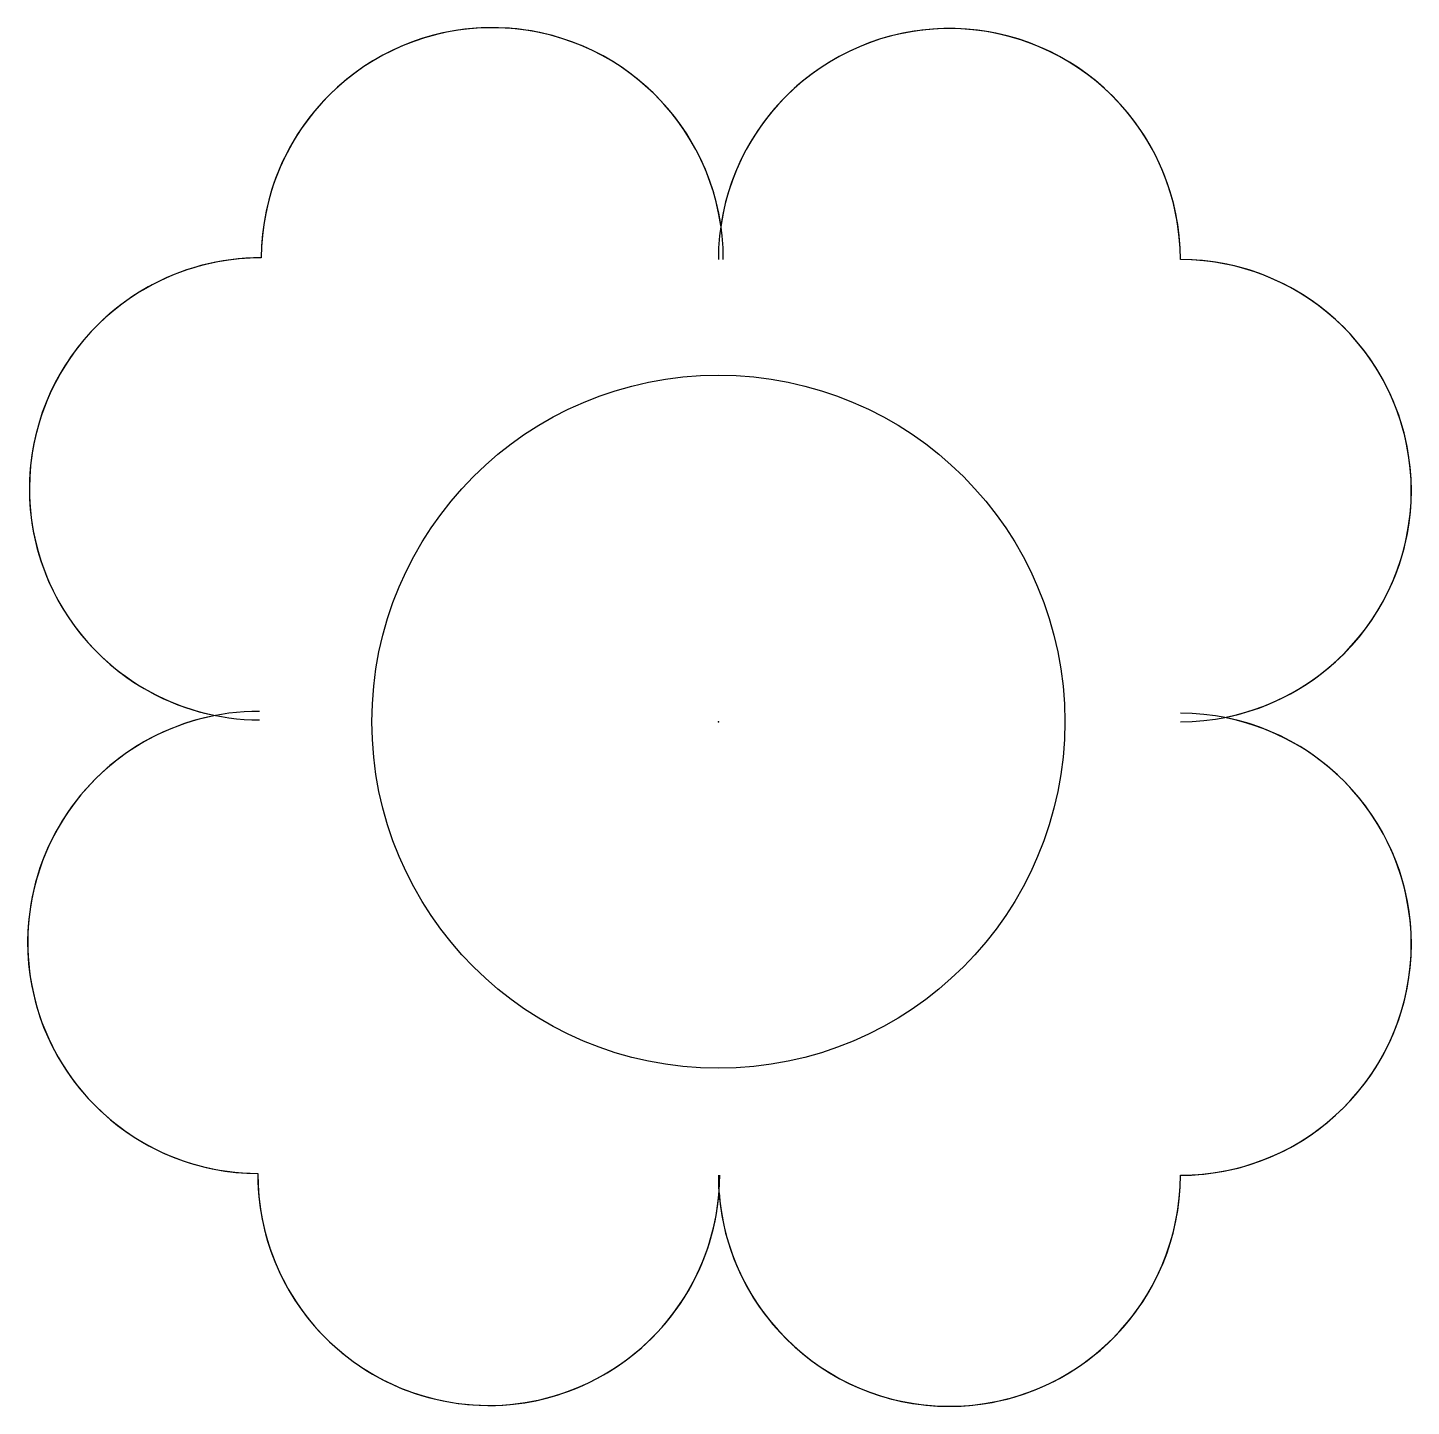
# Model space of a CAD drawing. Header units: centimetres. Extents: x -15 to 15, y -14.8 to 15.
import ezdxf

# ---------------------------------------------------------------- set-up
doc = ezdxf.new("R2010")
doc.units = ezdxf.units.CM
doc.header["$MEASUREMENT"] = 0
for name, color, linetype in [('base 2 v2_Sketch1', 7, 'Continuous'), ('base 2 v2_Sketch2', 7, 'Continuous'), ('base 2 v2_Sketch3', 7, 'Continuous')]:
    doc.layers.add(name, color=color, linetype=linetype)

msp = doc.modelspace()

# ---------------------------------------------------------------- linework, layer by layer
at = {"layer": 'base 2 v2_Sketch1'}
for centre, start, end in [((-4.894, 10.019), 359.7794, 179.7794), ((5, 10), 0, 180), ((-9.913, 5.038), 89.7794, 269.7794), ((10, 5), 270, 90), ((-9.951, -4.777), 89.7794, 269.7794), ((10, -4.816), 270, 90), ((-4.97, -9.797), 179.7794, 359.7794), ((5, -9.816), 180, 0)]:
    msp.add_arc(centre, 5, start, end, dxfattribs=at)
msp.add_point((0, 0), dxfattribs=at)
at = {"layer": 'base 2 v2_Sketch2'}
msp.add_circle((0, 0, 0.3), 7.5, dxfattribs=at)
for centre, start, end in [((-4.894, 10.019, 0.3), 8.2444, 179.7794), ((5, 10, 0.3), 0, 171.5351), ((-9.913, 5.038, 0.3), 89.7794, 258.7676), ((10, 5, 0.3), 281.0119, 90), ((-9.951, -4.777, 0.3), 100.7913, 269.7794), ((10, -4.816, 0.3), 270, 78.9881), ((-4.97, -9.797, 0.3), 179.7794, 355.462), ((5, -9.816, 0.3), 184.3174, 0)]:
    msp.add_arc(centre, 5, start, end, dxfattribs=at)
msp.add_point((0, 0, 0.3), dxfattribs=at)
at = {"layer": 'base 2 v2_Sketch3'}
msp.add_point((0, 0), dxfattribs=at)

doc.saveas('drawing.dxf')
